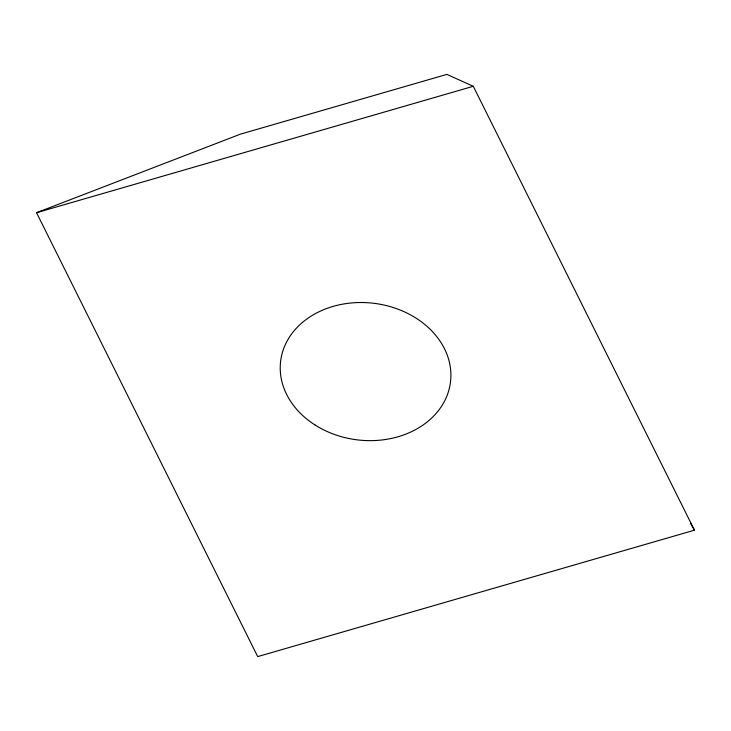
<?xml version="1.0" encoding="UTF-8"?>
<svg xmlns="http://www.w3.org/2000/svg" width="731" height="731" viewBox="0 0 731 731"><rect width="100%" height="100%" fill="white"/><g stroke="black" fill="none" stroke-linecap="round" stroke-linejoin="round"><path stroke-width="1.1" d="M36.55 212.712L240.462 134.138L446.879 74.388L473.295 86.295L694.45 530.194L257.705 656.612L36.55 212.712L473.295 86.295M690.484 523.259L694.45 530.194M315.308 425.159A85.573 68.787 7 0 0 450.433 382.532A85.573 68.787 7 0 0 330.96 307.047A85.573 68.787 7 0 0 315.308 425.159"/></g></svg>
